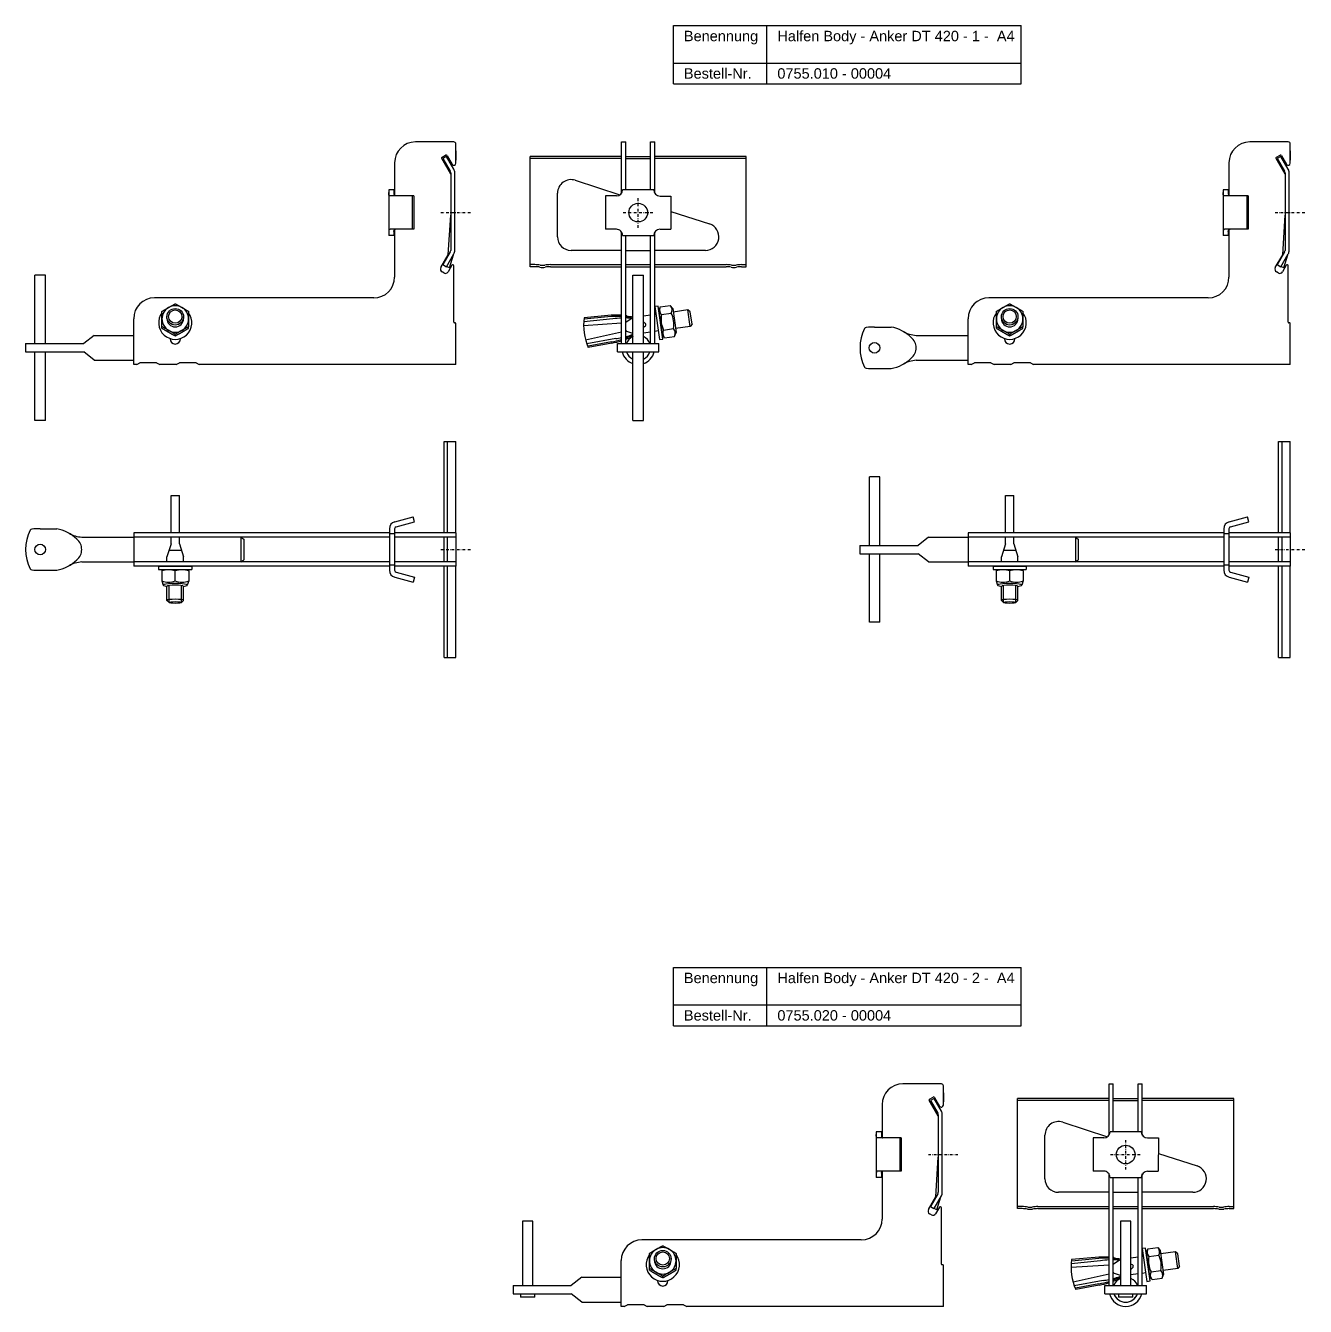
# Model space of a CAD drawing. Header units: millimetres. Extents: x 351 to 1620, y -1209 to 170.
# Drawn here: x 351 to 967, y -446 to 170 of the extents above; entities that cross this region are included whole.
import ezdxf

# ---------------------------------------------------------------- set-up
doc = ezdxf.new("R2010")
doc.units = ezdxf.units.MM
doc.header["$LTSCALE"] = 10
doc.linetypes.add('STRICHPUNKT2', pattern=[0.5, 0.25, -0.125, 0, -0.125])
doc.layers.add('HALFEN', color=2, linetype='Continuous')
doc.styles.add('ARIAL50', font='ARIAL.TTF', dxfattribs={"height": 5})

msp = doc.modelspace()

# ---------------------------------------------------------------- linework, layer by layer
at = {"layer": 'HALFEN'}
for p, q in [((662.83, 170.28), (830.03, 170.28)), ((662.83, 142.28), (662.83, 170.28)), ((707.79, 142.28), (707.79, 170.28)), ((830.03, 142.28), (830.03, 170.28)), ((662.83, 152.28), (830.03, 152.28)), ((662.83, 142.28), (830.03, 142.28)), ((557.16, 114.36), (538.66, 114.36)), ((557.16, 114.36), (538.66, 114.36)), ((558.16, 110.09), (558.16, 113.36)), ((558.16, 104.17), (558.16, 113.36)), ((637.84, 89.69), (637.84, 114.36)), ((637.84, 114.36), (639.84, 114.36)), ((639.84, 91.36), (639.84, 114.36)), ((651.84, 91.35), (651.84, 114.36)), ((651.84, 114.36), (653.84, 114.36)), ((653.84, 89.7), (653.84, 114.36)), ((958.54, 114.36), (940.04, 114.36)), ((958.54, 114.36), (940.04, 114.36)), ((959.54, 110.09), (959.54, 113.36)), ((959.54, 104.17), (959.54, 113.36)), ((558.16, 110.09), (558.16, 105.65)), ((593.84, 54.35), (593.84, 107.35)), ((637.84, 107.35), (593.84, 107.35)), ((637.84, 106.35), (593.84, 106.35)), ((639.84, 107.35), (651.84, 107.35)), ((639.84, 106.35), (651.84, 106.35)), ((697.84, 107.35), (653.84, 107.35)), ((697.84, 106.35), (653.84, 106.35)), ((697.84, 54.35), (697.84, 107.35)), ((959.54, 110.09), (959.54, 105.65)), ((528.66, 104.36), (528.66, 88.62)), ((930.04, 104.36), (930.04, 88.62)), ((615.54, 95.9), (637.07, 88.9)), ((525.84, 91.36), (525.84, 69.36)), ((528.34, 91.36), (525.84, 91.36)), ((537.84, 88.36), (526.62, 88.36)), ((528.34, 91.36), (528.34, 89.36)), ((537.19, 88.36), (537.19, 72.36)), ((537.84, 88.36), (537.84, 72.36)), ((607.03, 68.72), (607.03, 89.72)), ((630.14, 88.37), (630.13, 72.37)), ((635.35, 88.37), (630.14, 88.37)), ((653.35, 91.35), (638.35, 91.36)), ((656.35, 88.35), (661.56, 88.35)), ((661.56, 88.35), (661.55, 72.35)), ((927.22, 91.36), (927.22, 69.36)), ((929.72, 91.36), (927.22, 91.36)), ((939.22, 88.36), (928, 88.36)), ((929.72, 91.36), (929.72, 89.36)), ((938.57, 88.36), (938.57, 72.36)), ((939.22, 88.36), (939.22, 72.36)), ((661.55, 80.95), (680.17, 74.9)), ((528.34, 69.36), (525.84, 69.36)), ((537.84, 72.36), (526.62, 72.36)), ((528.34, 71.36), (528.34, 69.36)), ((528.66, 72.1), (528.66, 49.36)), ((635.34, 72.37), (630.13, 72.37)), ((637.84, 17.36), (637.84, 71.01)), ((638.33, 69.36), (653.33, 69.35)), ((639.84, 17.36), (639.84, 69.36)), ((651.84, 17.36), (651.84, 69.35)), ((653.84, 17.36), (653.84, 71.02)), ((656.34, 72.35), (661.55, 72.35)), ((929.72, 69.36), (927.22, 69.36)), ((939.22, 72.36), (928, 72.36)), ((929.72, 71.36), (929.72, 69.36)), ((930.04, 72.1), (930.04, 49.36)), ((637.84, 62.22), (613.53, 62.22)), ((639.84, 62.22), (651.84, 62.22)), ((678.16, 62.22), (653.84, 62.22)), ((355.66, 17.36), (355.66, 50.36)), ((360.66, 50.36), (355.66, 50.36)), ((360.66, 17.36), (360.66, 50.36)), ((557.16, 27.66), (557.16, 54.81)), ((596.09, 55.35), (593.84, 55.35)), ((596.09, 54.35), (593.84, 54.35)), ((603.59, 55.35), (637.84, 55.35)), ((603.59, 54.35), (637.84, 54.35)), ((639.84, 55.35), (651.84, 55.35)), ((639.84, 54.35), (651.84, 54.35)), ((643.34, 17.36), (643.34, 50.36)), ((643.34, 50.36), (648.34, 50.36)), ((648.34, 17.36), (648.34, 50.36)), ((653.84, 55.35), (688.09, 55.35)), ((653.84, 54.35), (688.09, 54.35)), ((695.59, 55.35), (697.84, 55.35)), ((695.59, 54.35), (697.84, 54.35)), ((958.54, 27.66), (958.54, 54.81)), ((518.66, 39.36), (413.16, 39.36)), ((920.04, 39.36), (814.54, 39.36)), ((631.24, 30.92), (619.81, 29.85)), ((651.84, 31.04), (648.34, 30.55)), ((655.43, 35.42), (653.84, 35.2)), ((653.84, 35.2), (656.07, 19.36)), ((654.38, 31.39), (653.84, 31.32)), ((657.65, 19.58), (655.43, 35.42)), ((655.71, 33.4), (657.33, 21.91)), ((656.47, 35.07), (655.73, 33.25)), ((656.47, 35.07), (661.25, 35.75)), ((656.99, 31.36), (661.78, 32.03)), ((661.25, 35.75), (662.47, 34.19)), ((662.47, 34.19), (664.08, 22.7)), ((669.78, 33.56), (662.7, 32.56)), ((670.89, 25.64), (669.78, 33.56)), ((670.91, 32.71), (669.78, 33.56)), ((671.74, 26.76), (670.91, 32.71)), ((403.16, 7.36), (403.16, 29.36)), ((419.16, 29.47), (419.16, 30.28)), ((427.17, 29.47), (427.17, 30.28)), ((557.86, 27.36), (557.46, 27.36)), ((558.16, 7.36), (558.16, 27.06)), ((637.84, 27.17), (619.57, 26)), ((633.68, 29.29), (619.65, 27.86)), ((631.3, 30.22), (619.87, 29.14)), ((642.89, 29.57), (639.84, 27.58)), ((641.88, 29.66), (642.89, 29.57)), ((670.89, 25.64), (663.81, 24.64)), ((671.74, 26.76), (670.89, 25.64)), ((759.54, 25.36), (767.54, 25.36)), ((804.54, 7.36), (804.54, 29.36)), ((820.54, 29.47), (820.54, 30.28)), ((828.55, 29.47), (828.55, 30.28)), ((959.24, 27.36), (958.84, 27.36)), ((959.54, 7.36), (959.54, 27.06)), ((384.16, 21.36), (379.16, 17.36)), ((384.16, 21.36), (403.16, 21.36)), ((420.66, 19.66), (420.66, 19.82)), ((425.66, 19.66), (425.66, 19.82)), ((637.84, 22.85), (620.54, 19.06)), ((635.02, 19.78), (621.14, 17.29)), ((639.84, 23.8), (639.91, 23.3)), ((639.91, 23.3), (639.84, 23.29)), ((643.34, 22.25), (639.91, 23.3)), ((642.99, 21.69), (643.34, 21.83)), ((651.84, 22.96), (648.34, 22.47)), ((655.49, 23.47), (653.84, 23.24)), ((656.07, 19.36), (657.65, 19.58)), ((658.56, 20.2), (657.35, 21.76)), ((658.04, 23.92), (662.82, 24.59)), ((658.56, 20.2), (663.34, 20.88)), ((663.34, 20.88), (664.08, 22.7)), ((779.55, 21.36), (804.54, 21.36)), ((822.04, 19.66), (822.04, 19.82)), ((827.04, 19.66), (827.04, 19.82)), ((351.16, 17.36), (379.16, 17.36)), ((351.16, 17.36), (351.16, 13.36)), ((351.16, 13.36), (379.16, 13.36)), ((355.66, -19.64), (355.66, 13.36)), ((360.66, -19.64), (360.66, 13.36)), ((384.16, 9.36), (379.16, 13.36)), ((632.98, 18.24), (621.7, 16.12)), ((633.1, 17.6), (621.82, 15.48)), ((635.84, 17.36), (655.84, 17.36)), ((635.84, 13.36), (635.84, 17.36)), ((635.84, 13.36), (655.84, 13.36)), ((643.34, -19.64), (643.34, 13.36)), ((648.34, -19.64), (648.34, 13.36)), ((655.84, 13.36), (655.84, 17.36)), ((384.16, 9.36), (403.16, 9.36)), ((404.66, 7.36), (403.16, 7.36)), ((404.66, 7.36), (406.16, 8.16)), ((414.16, 8.16), (406.16, 8.16)), ((414.16, 8.16), (415.66, 7.36)), ((423.66, 7.36), (415.66, 7.36)), ((423.66, 7.36), (425.16, 8.16)), ((433.16, 8.16), (425.16, 8.16)), ((433.16, 8.16), (434.66, 7.36)), ((558.16, 7.36), (434.66, 7.36)), ((779.55, 9.36), (804.54, 9.36)), ((806.04, 7.36), (804.54, 7.36)), ((806.04, 7.36), (807.54, 8.16)), ((815.54, 8.16), (807.54, 8.16)), ((815.54, 8.16), (817.04, 7.36)), ((825.04, 7.36), (817.04, 7.36)), ((825.04, 7.36), (826.54, 8.16)), ((834.54, 8.16), (826.54, 8.16)), ((834.54, 8.16), (836.04, 7.36)), ((959.54, 7.36), (836.04, 7.36)), ((759.54, 5.36), (767.54, 5.36)), ((360.66, -19.64), (355.66, -19.64)), ((643.34, -19.64), (648.34, -19.64)), ((552.43, -73.62), (552.43, -29.62)), ((552.43, -29.62), (558.16, -29.62)), ((554.16, -73.62), (554.16, -29.62)), ((558.16, -73.62), (558.16, -29.62)), ((953.81, -73.62), (953.81, -29.62)), ((953.81, -29.62), (959.54, -29.62)), ((955.54, -73.62), (955.54, -29.62)), ((959.54, -73.62), (959.54, -29.62)), ((757.04, -79.62), (757.04, -46.62)), ((762.04, -46.62), (757.04, -46.62)), ((762.04, -79.62), (762.04, -46.62)), ((421.16, -55.6), (425.16, -55.6)), ((421.16, -73.62), (421.16, -55.6)), ((425.16, -73.62), (425.16, -55.6)), ((822.54, -55.6), (826.54, -55.6)), ((822.54, -73.62), (822.54, -55.6)), ((826.54, -73.62), (826.54, -55.6)), ((528.76, -68.26), (537.52, -65.91)), ((538.16, -68.33), (537.52, -65.91)), ((930.14, -68.26), (938.9, -65.91)), ((939.54, -68.33), (938.9, -65.91)), ((358.16, -71.62), (366.16, -71.62)), ((526.16, -73.62), (403.16, -73.62)), ((403.16, -73.62), (403.16, -89.62)), ((526.16, -71.64), (526.16, -91.6)), ((528.66, -71.64), (528.66, -91.6)), ((558.16, -73.62), (528.66, -73.62)), ((528.66, -73.62), (528.66, -75.62)), ((529.41, -70.67), (538.16, -68.33)), ((558.16, -73.62), (558.16, -89.62)), ((927.54, -73.62), (804.54, -73.62)), ((804.54, -73.62), (804.54, -89.62)), ((927.54, -71.64), (927.54, -91.6)), ((930.04, -71.64), (930.04, -91.6)), ((959.54, -73.62), (930.04, -73.62)), ((930.04, -73.62), (930.04, -75.62)), ((930.78, -70.67), (939.54, -68.33)), ((959.54, -73.62), (959.54, -89.62)), ((378.17, -75.62), (403.16, -75.62)), ((526.16, -75.62), (403.16, -75.62)), ((421.16, -78.85), (419.16, -85.1)), ((421.16, -78.85), (421.16, -75.62)), ((425.16, -78.85), (425.16, -75.62)), ((425.16, -78.85), (427.16, -85.1)), ((454.76, -75.62), (454.76, -87.62)), ((454.76, -75.62), (456.16, -76.62)), ((456.16, -76.62), (456.16, -86.62)), ((528.66, -74.12), (526.16, -74.12)), ((558.16, -75.62), (528.66, -75.62)), ((528.66, -75.62), (528.66, -87.62)), ((552.43, -87.62), (552.43, -75.62)), ((554.16, -87.62), (554.16, -75.62)), ((752.54, -79.62), (780.54, -79.62)), ((752.54, -79.62), (752.54, -83.62)), ((785.54, -75.62), (780.54, -79.62)), ((785.54, -75.62), (804.54, -75.62)), ((927.54, -75.62), (804.54, -75.62)), ((822.54, -78.85), (820.54, -85.1)), ((822.54, -78.85), (822.54, -75.62)), ((826.54, -78.85), (826.54, -75.62)), ((826.54, -78.85), (828.54, -85.1)), ((856.14, -75.62), (856.14, -87.62)), ((856.14, -75.62), (857.54, -76.62)), ((857.54, -76.62), (857.54, -86.62)), ((930.04, -74.12), (927.54, -74.12)), ((959.54, -75.62), (930.04, -75.62)), ((930.04, -75.62), (930.04, -87.62)), ((953.81, -87.62), (953.81, -75.62)), ((955.54, -87.62), (955.54, -75.62)), ((419.16, -87.62), (419.16, -85.1)), ((426.2, -82.1), (420.16, -82.1)), ((427.16, -87.62), (427.16, -85.1)), ((752.54, -83.62), (780.54, -83.62)), ((757.04, -116.62), (757.04, -83.62)), ((762.04, -116.62), (762.04, -83.62)), ((785.54, -87.62), (780.54, -83.62)), ((820.54, -87.62), (820.54, -85.1)), ((827.58, -82.1), (821.54, -82.1)), ((828.54, -87.62), (828.54, -85.1)), ((358.16, -91.62), (366.16, -91.62)), ((378.17, -87.62), (403.16, -87.62)), ((526.16, -87.62), (403.16, -87.62)), ((526.16, -89.62), (403.16, -89.62)), ((415.16, -89.62), (431.16, -89.62)), ((415.16, -89.62), (415.16, -91.21)), ((415.16, -91.21), (431.16, -91.21)), ((417.36, -91.21), (416.66, -91.94)), ((416.66, -91.94), (416.66, -96.73)), ((417.36, -91.21), (428.96, -91.21)), ((423.16, -96.73), (423.16, -91.94)), ((428.96, -91.21), (429.66, -91.94)), ((429.66, -91.94), (429.66, -96.73)), ((431.16, -89.62), (431.16, -91.21)), ((454.76, -87.62), (456.16, -86.62)), ((528.66, -89.12), (526.16, -89.12)), ((558.16, -87.62), (528.66, -87.62)), ((528.66, -87.62), (528.66, -89.62)), ((558.16, -89.62), (528.66, -89.62)), ((552.43, -133.62), (552.43, -89.62)), ((554.16, -133.62), (554.16, -89.62)), ((558.16, -133.62), (558.16, -89.62)), ((785.54, -87.62), (804.54, -87.62)), ((927.54, -87.62), (804.54, -87.62)), ((927.54, -89.62), (804.54, -89.62)), ((816.54, -89.62), (832.54, -89.62)), ((816.54, -89.62), (816.54, -91.21)), ((816.54, -91.21), (832.54, -91.21)), ((818.74, -91.21), (818.04, -91.94)), ((818.04, -91.94), (818.04, -96.73)), ((818.74, -91.21), (830.34, -91.21)), ((824.54, -96.73), (824.54, -91.94)), ((830.34, -91.21), (831.04, -91.94)), ((831.04, -91.94), (831.04, -96.73)), ((832.54, -89.62), (832.54, -91.21)), ((856.14, -87.62), (857.54, -86.62)), ((930.04, -89.12), (927.54, -89.12)), ((959.54, -87.62), (930.04, -87.62)), ((930.04, -87.62), (930.04, -89.62)), ((959.54, -89.62), (930.04, -89.62)), ((953.81, -133.62), (953.81, -89.62)), ((955.54, -133.62), (955.54, -89.62)), ((959.54, -133.62), (959.54, -89.62)), ((416.66, -96.73), (417.36, -98.75)), ((429.66, -96.73), (428.96, -98.75)), ((528.76, -94.98), (537.52, -97.33)), ((529.41, -92.57), (538.16, -94.92)), ((538.16, -94.92), (537.52, -97.33)), ((818.04, -96.73), (818.74, -98.75)), ((831.04, -96.73), (830.34, -98.75)), ((930.14, -94.98), (938.9, -97.33)), ((930.78, -92.57), (939.54, -94.92)), ((939.54, -94.92), (938.9, -97.33)), ((419.16, -106.1), (419.16, -99.33)), ((419.16, -106.1), (419.16, -99.33)), ((420.16, -107.1), (420.16, -98.99)), ((420.16, -107.1), (420.16, -98.99)), ((426.16, -107.1), (426.16, -98.99)), ((426.16, -107.1), (426.16, -98.99)), ((427.16, -106.1), (427.16, -99.33)), ((427.16, -106.1), (427.16, -99.33)), ((820.54, -106.1), (820.54, -99.33)), ((820.54, -106.1), (820.54, -99.33)), ((821.54, -107.1), (821.54, -98.99)), ((821.54, -107.1), (821.54, -98.99)), ((827.54, -107.1), (827.54, -98.99)), ((827.54, -107.1), (827.54, -98.99)), ((828.54, -106.1), (828.54, -99.33)), ((828.54, -106.1), (828.54, -99.33)), ((420.16, -107.1), (419.16, -106.1)), ((420.16, -107.1), (419.16, -106.1)), ((426.16, -107.1), (427.16, -106.1)), ((426.16, -107.1), (427.16, -106.1)), ((821.54, -107.1), (820.54, -106.1)), ((821.54, -107.1), (820.54, -106.1)), ((827.54, -107.1), (828.54, -106.1)), ((827.54, -107.1), (828.54, -106.1)), ((762.04, -116.62), (757.04, -116.62)), ((552.43, -133.62), (558.16, -133.62)), ((953.81, -133.62), (959.54, -133.62)), ((662.83, -282.62), (830.03, -282.62)), ((662.83, -310.62), (662.83, -282.62)), ((707.79, -310.62), (707.79, -282.62)), ((830.03, -310.62), (830.03, -282.62)), ((662.83, -300.62), (830.03, -300.62)), ((662.83, -310.62), (830.03, -310.62)), ((791.67, -338.55), (773.17, -338.55)), ((791.67, -338.55), (773.17, -338.55)), ((872.34, -363.21), (872.34, -338.55)), ((872.34, -338.55), (874.34, -338.55)), ((874.34, -361.54), (874.34, -338.55)), ((886.34, -361.55), (886.34, -338.55)), ((886.34, -338.55), (888.34, -338.55)), ((888.34, -363.2), (888.34, -338.55)), ((792.67, -342.81), (792.67, -339.55)), ((792.67, -348.73), (792.67, -339.55)), ((792.67, -342.81), (792.67, -347.26)), ((763.17, -348.55), (763.17, -364.29)), ((828.34, -398.55), (828.34, -345.56)), ((872.34, -345.56), (828.34, -345.56)), ((872.34, -346.56), (828.34, -346.56)), ((874.34, -345.56), (886.34, -345.56)), ((874.34, -346.56), (886.34, -346.56)), ((932.34, -345.56), (888.34, -345.56)), ((932.34, -346.56), (888.34, -346.56)), ((932.34, -398.55), (932.34, -345.56)), ((850.04, -357), (871.57, -364)), ((760.34, -361.55), (760.34, -383.55)), ((762.84, -361.55), (760.34, -361.55)), ((762.84, -361.55), (762.84, -363.55)), ((841.53, -384.19), (841.53, -363.19)), ((887.85, -361.55), (872.85, -361.54)), ((772.34, -364.55), (761.12, -364.55)), ((771.69, -364.55), (771.69, -380.55)), ((772.34, -364.55), (772.34, -380.55)), ((864.64, -364.54), (864.63, -380.54)), ((869.85, -364.54), (864.64, -364.54)), ((890.85, -364.56), (896.06, -364.56)), ((896.06, -364.56), (896.05, -380.56)), ((896.06, -371.96), (914.67, -378)), ((772.34, -380.55), (761.12, -380.55)), ((762.84, -381.55), (762.84, -383.55)), ((763.17, -380.81), (763.17, -403.55)), ((869.84, -380.54), (864.63, -380.54)), ((890.84, -380.56), (896.05, -380.56)), ((762.84, -383.55), (760.34, -383.55)), ((872.34, -435.55), (872.34, -381.89)), ((872.84, -383.54), (887.84, -383.55)), ((874.34, -435.55), (874.34, -383.54)), ((886.34, -435.55), (886.34, -383.55)), ((888.34, -435.55), (888.34, -381.88)), ((872.34, -390.69), (848.03, -390.69)), ((874.34, -390.69), (886.34, -390.69)), ((912.66, -390.69), (888.34, -390.69)), ((791.67, -425.25), (791.67, -398.1)), ((830.59, -397.55), (828.34, -397.55)), ((830.59, -398.55), (828.34, -398.55)), ((838.09, -397.55), (872.34, -397.55)), ((838.09, -398.55), (872.34, -398.55)), ((874.34, -397.55), (886.34, -397.55)), ((874.34, -398.55), (886.34, -398.55)), ((888.34, -397.55), (922.59, -397.55)), ((888.34, -398.55), (922.59, -398.55)), ((930.09, -397.55), (932.34, -397.55)), ((930.09, -398.55), (932.34, -398.55)), ((590.17, -404.55), (590.17, -435.55)), ((595.17, -404.55), (590.17, -404.55)), ((595.17, -435.55), (595.17, -404.55)), ((877.84, -404.55), (877.84, -435.55)), ((882.84, -404.55), (877.84, -404.55)), ((882.84, -435.55), (882.84, -404.55)), ((753.17, -413.55), (647.67, -413.55)), ((889.93, -417.48), (888.34, -417.7)), ((888.34, -417.7), (890.57, -433.55)), ((892.16, -433.33), (889.93, -417.48)), ((890.97, -417.83), (890.24, -419.66)), ((890.97, -417.83), (895.76, -417.16)), ((895.76, -417.16), (896.97, -418.71)), ((896.97, -418.71), (898.58, -430.2)), ((637.67, -445.55), (637.67, -423.55)), ((653.66, -423.43), (653.66, -422.63)), ((661.67, -423.43), (661.67, -422.63)), ((868.18, -423.61), (854.15, -425.04)), ((865.74, -421.98), (854.32, -423.06)), ((865.8, -422.69), (854.37, -423.76)), ((877.4, -423.34), (874.34, -425.33)), ((876.38, -423.25), (877.4, -423.34)), ((886.34, -421.87), (882.84, -422.36)), ((888.88, -421.51), (888.34, -421.59)), ((890.21, -419.51), (891.83, -430.99)), ((891.5, -421.55), (896.28, -420.88)), ((904.28, -419.35), (897.2, -420.34)), ((905.39, -427.27), (904.28, -419.35)), ((905.41, -420.2), (904.28, -419.35)), ((906.24, -426.14), (905.41, -420.2)), ((792.37, -425.55), (791.97, -425.55)), ((792.67, -445.55), (792.67, -425.85)), ((872.34, -425.74), (854.07, -426.91)), ((872.34, -430.06), (855.05, -433.84)), ((874.34, -429.11), (874.41, -429.6)), ((874.41, -429.6), (874.34, -429.62)), ((877.84, -430.66), (874.41, -429.6)), ((877.5, -431.21), (877.84, -431.08)), ((886.34, -429.95), (882.84, -430.44)), ((889.99, -429.43), (888.34, -429.67)), ((892.54, -428.98), (897.32, -428.31)), ((897.84, -432.03), (898.58, -430.2)), ((905.39, -427.27), (898.31, -428.26)), ((906.24, -426.14), (905.39, -427.27)), ((585.67, -435.55), (613.67, -435.55)), ((585.67, -435.55), (585.67, -439.55)), ((618.67, -431.55), (613.67, -435.55)), ((618.67, -431.55), (637.67, -431.55)), ((655.17, -433.25), (655.17, -433.08)), ((660.17, -433.25), (660.17, -433.08)), ((869.52, -433.12), (855.64, -435.61)), ((867.48, -434.67), (856.2, -436.78)), ((867.6, -435.31), (856.32, -437.42)), ((870.34, -435.55), (890.34, -435.55)), ((870.34, -439.55), (870.34, -435.55)), ((890.34, -439.55), (890.34, -435.55)), ((890.57, -433.55), (892.16, -433.33)), ((893.06, -432.7), (891.85, -431.15)), ((893.06, -432.7), (897.84, -432.03)), ((585.67, -439.55), (613.67, -439.55)), ((589.17, -439.55), (589.17, -441.05)), ((596.17, -441.05), (589.17, -441.05)), ((596.17, -441.05), (596.17, -439.55)), ((618.67, -443.55), (613.67, -439.55)), ((870.34, -439.55), (890.34, -439.55)), ((876.84, -439.55), (876.84, -441.05)), ((883.84, -441.05), (876.84, -441.05)), ((883.84, -441.05), (883.84, -439.55)), ((618.67, -443.55), (637.67, -443.55)), ((639.17, -445.55), (637.67, -445.55)), ((639.17, -445.55), (640.67, -444.75)), ((648.67, -444.75), (640.67, -444.75)), ((648.67, -444.75), (650.17, -445.55)), ((658.17, -445.55), (650.17, -445.55)), ((658.17, -445.55), (659.67, -444.75)), ((667.67, -444.75), (659.67, -444.75)), ((667.67, -444.75), (669.17, -445.55)), ((792.67, -445.55), (669.17, -445.55))]:
    msp.add_line(p, q, dxfattribs=at)
at = {"layer": 'HALFEN', "extrusion": (0, 1, 0)}
for p, q in [((555.64, 98.82), (551.31, 106.31)), ((551.5, 106.99), (553.23, 107.99)), ((553.64, 107.35), (551.91, 106.35)), ((551.91, 106.35), (555.44, 100.23)), ((557.17, 101.23), (553.64, 107.35)), ((553.91, 107.81), (556.3, 103.67)), ((957.02, 98.82), (952.69, 106.31)), ((952.88, 106.99), (954.61, 107.99)), ((955.02, 107.35), (953.29, 106.35)), ((953.29, 106.35), (956.82, 100.23)), ((958.55, 101.23), (955.02, 107.35)), ((955.29, 107.81), (957.68, 103.67)), ((555.64, 99.48), (555.64, 62.22)), ((557.64, 62.22), (557.64, 99.48)), ((957.02, 99.48), (957.02, 62.22)), ((959.02, 62.22), (959.02, 99.48)), ((554.51, 60.08), (555.64, 79.19)), ((955.89, 60.08), (957.02, 79.19)), ((550.95, 53.91), (554.51, 60.08)), ((555.44, 61.47), (551.91, 55.35)), ((553.64, 54.36), (557.17, 60.47)), ((555.04, 53.85), (556.95, 60.09)), ((952.33, 53.91), (955.89, 60.08)), ((956.82, 61.47), (953.29, 55.35)), ((955.02, 54.36), (958.55, 60.47)), ((956.42, 53.85), (958.33, 60.09)), ((552.36, 51.36), (551.5, 51.86)), ((551.91, 55.35), (553.63, 54.36)), ((553.64, 54.36), (553.63, 54.36)), ((553.98, 54.23), (553.64, 54.36)), ((555.04, 53.85), (553.98, 54.23)), ((556.23, 55.06), (554.41, 51.91)), ((953.74, 51.36), (952.88, 51.86)), ((953.29, 55.35), (955.01, 54.36)), ((955.02, 54.36), (955.01, 54.36)), ((955.36, 54.23), (955.02, 54.36)), ((956.42, 53.85), (955.36, 54.23)), ((957.61, 55.06), (955.79, 51.91)), ((416.76, 24.79), (416.76, 25.53)), ((429.56, 24.79), (429.56, 25.53)), ((818.14, 24.79), (818.14, 25.53)), ((830.94, 24.79), (830.94, 25.53)), ((423.16, 21.12), (423.16, 21.86)), ((824.54, 21.12), (824.54, 21.86)), ((790.14, -354.09), (785.82, -346.6)), ((786, -345.91), (787.73, -344.91)), ((788.14, -345.56), (786.41, -346.56)), ((786.41, -346.56), (789.94, -352.68)), ((791.67, -351.68), (788.14, -345.56)), ((788.41, -345.1), (790.8, -349.23)), ((790.14, -353.43), (790.14, -390.69)), ((792.14, -390.69), (792.14, -353.43)), ((789.01, -392.83), (790.14, -373.72)), ((785.45, -399), (789.01, -392.83)), ((789.94, -391.44), (786.41, -397.55)), ((788.14, -398.55), (791.67, -392.44)), ((789.55, -399.05), (791.45, -392.82)), ((786.41, -397.55), (788.13, -398.55)), ((788.14, -398.55), (788.13, -398.55)), ((788.49, -398.67), (788.14, -398.55)), ((789.55, -399.05), (788.49, -398.67)), ((790.73, -397.85), (788.91, -401)), ((786.86, -401.55), (786, -401.05)), ((651.27, -428.12), (651.27, -427.38)), ((657.67, -431.79), (657.67, -431.05)), ((664.07, -428.12), (664.07, -427.38))]:
    msp.add_line(p, q, dxfattribs=at)
at = {"layer": 'HALFEN', "color": 1, "linetype": 'STRICHPUNKT2', "ltscale": 0.5}
for p, q in [((645.84, 73.11), (645.84, 87.61)), ((550.91, 80.36), (565.41, 80.36)), ((638.59, 80.36), (653.09, 80.36)), ((952.29, 80.36), (966.79, 80.36)), ((550.91, -81.62), (565.41, -81.62)), ((952.29, -81.62), (966.79, -81.62)), ((880.34, -379.8), (880.34, -365.3)), ((785.42, -372.55), (799.92, -372.55)), ((873.09, -372.55), (887.59, -372.55))]:
    msp.add_line(p, q, dxfattribs=at)
at = {"layer": 'HALFEN'}
for centre, radius in [((645.84, 80.36), 4.5), ((759.54, 15.36), 2.55), ((358.16, -81.62), 2.55), ((880.34, -372.55), 4.5)]:
    msp.add_circle(centre, radius, dxfattribs=at)
for centre, radius, start, end in [((538.66, 104.36), 10, 90, 180), ((557.16, 113.36), 1, 0, 90), ((940.04, 104.36), 10, 90, 180), ((958.54, 113.36), 1, 0, 90), ((551.75, 106.56), 0.5, 120, 210), ((553.48, 107.56), 0.5, 30, 120), ((953.13, 106.56), 0.5, 120, 210), ((954.86, 107.56), 0.5, 30, 120), ((554.14, 99.48), 1.5, 0, 30), ((557.16, 104.17), 1, 210, 0), ((554.14, 99.48), 3.5, 360, 30), ((955.52, 99.48), 1.5, 0, 30), ((958.54, 104.17), 1, 210, 0), ((955.52, 99.48), 3.5, 360, 30), ((613.53, 89.72), 6.5, 72, 180), ((635.35, 91.37), 3, 269.95559, 359.95559), ((656.35, 91.35), 3, 179.95559, 269.95559), ((678.16, 68.72), 6.5, 270, 72), ((613.53, 68.72), 6.5, 180, 270), ((635.33, 69.37), 3, 359.95559, 89.95559), ((656.33, 69.35), 3, 89.95559, 179.95559), ((554.14, 62.22), 1.5, 330, 360), ((554.14, 62.22), 3.5, 330, 0), ((955.52, 62.22), 1.5, 330, 360), ((955.52, 62.22), 3.5, 330, 0), ((518.66, 49.36), 10, 270, 0), ((552.25, 53.16), 1.5, 150, 240), ((553.11, 52.66), 1.5, 240, 330), ((556.66, 54.81), 0.5, 0, 150), ((596.09, 39.35), 16, 80.36636, 90), ((596.09, 39.35), 15, 80.36636, 90), ((599.84, 61.44), 7.41, 260.36636, 279.63364), ((599.84, 61.44), 6.41, 260.36636, 279.63364), ((603.59, 39.35), 16, 90, 99.63364), ((603.59, 39.35), 15, 90, 99.63364), ((688.09, 39.35), 16, 80.36636, 90), ((688.09, 39.35), 15, 80.36636, 90), ((691.84, 61.44), 7.41, 260.36636, 279.63364), ((691.84, 61.44), 6.41, 260.36636, 279.63364), ((695.59, 39.35), 16, 90, 99.63364), ((695.59, 39.35), 15, 90, 99.63364), ((920.04, 49.36), 10, 270, 0), ((953.63, 53.16), 1.5, 150, 240), ((954.49, 52.66), 1.5, 240, 330), ((958.04, 54.81), 0.5, 0, 150), ((413.16, 29.36), 10, 90, 180), ((814.54, 29.36), 10, 90, 180), ((423.16, 27.42), 8, 143.1301, 36.8699), ((635.24, -11.23), 42.29, 86.47165, 95.44157), ((635.24, -11.23), 42.29, 83.07738, 83.75165), ((659.44, 33.6), 3.32, 162.43847, 222.43847), ((669.22, 29.28), 12.4, 170.38303, 205.61697), ((658.8, 33.51), 3.32, 333.56153, 33.56153), ((650.59, 26.67), 12.4, 350.38303, 25.61697), ((824.54, 27.42), 8, 143.1301, 36.8699), ((557.46, 27.66), 0.3, 180, 270), ((557.86, 27.06), 0.3, 0, 90), ((646.37, 26.23), 26.8, 172.24397, 203.64347), ((635.4, -0.15), 30.65, 85.43459, 97.65576), ((639.7, -13.98), 43.69, 92.44132, 97.9226), ((635.4, -0.15), 30.65, 74.98685, 81.67144), ((639.7, -13.98), 43.69, 87.15167, 89.81779), ((645.07, 50.74), 20.54, 256.67305, 265.17141), ((635.4, -0.15), 30.65, 63.44584, 65.02826), ((628.56, 48.57), 30.65, 310.20847, 312.55416), ((648.93, 26.69), 0.594, 357.93529, 73.26541), ((648.96, 26.49), 0.594, 302.73459, 18.06471), ((773.1, 15.36), 20.55, 153.10667, 206.89333), ((755.66, 24.2), 1, 95.71948, 153.10667), ((758.89, -8.02), 33.38, 88.87071, 95.71948), ((764.08, 6.97), 18.71, 45.68888, 79.34138), ((958.84, 27.66), 0.3, 180, 270), ((959.24, 27.06), 0.3, 0, 90), ((423.16, 19.66), 2.5, 180, 0), ((628.56, 48.57), 30.65, 278.34424, 287.63767), ((625.35, 59.17), 42.29, 280.55843, 287.18811), ((628.88, 63.04), 43.69, 278.0774, 281.83857), ((628.56, 48.57), 30.65, 291.60765, 298.84489), ((628.88, 63.04), 43.69, 284.53264, 288.84833), ((625.35, 59.17), 42.29, 290.04791, 292.92262), ((645.84, 15.36), 6, 114.62432, 160.52878), ((651.88, 2.31), 20.54, 114.55078, 119.32695), ((645.84, 15.36), 6, 19.47122, 65.37568), ((661.01, 22.44), 3.32, 153.56153, 213.56153), ((660.37, 22.35), 3.32, 342.43847, 42.43847), ((780.25, 34.91), 13.57, 240.09537, 267.05052), ((773.12, 15.36), 6.43, 308.92503, 51.07497), ((824.54, 19.66), 2.5, 180, 0), ((645.84, 15.36), 8, 194.47751, 251.79004), ((645.84, 15.36), 6, 199.47122, 245.37568), ((645.84, 15.36), 6, 199.47122, 245.37568), ((645.84, 15.36), 8, 288.20996, 345.52249), ((645.84, 15.36), 6, 294.62432, 340.52878), ((645.84, 15.36), 6, 294.62432, 340.52878), ((764.08, 23.75), 18.71, 280.65862, 314.31112), ((780.25, -4.2), 13.57, 92.94948, 119.90463), ((755.66, 6.51), 1, 206.89333, 264.28052), ((758.89, 38.73), 33.38, 264.28052, 271.12929), ((371.72, -81.62), 20.55, 153.10667, 206.89333), ((354.28, -72.78), 1, 95.71948, 153.10667), ((357.51, -105), 33.38, 88.87071, 95.71948), ((362.7, -90.01), 18.71, 45.68888, 79.34138), ((378.87, -62.07), 13.57, 240.09537, 267.05052), ((529.66, -71.64), 3.5, 105, 180), ((529.66, -71.64), 1, 105, 180), ((931.04, -71.64), 3.5, 105, 180), ((931.04, -71.64), 1, 105, 180), ((371.74, -81.62), 6.43, 308.92503, 51.07497), ((354.28, -90.47), 1, 206.89333, 264.28052), ((357.51, -58.24), 33.38, 264.28052, 271.12929), ((362.7, -73.23), 18.71, 280.65862, 314.31112), ((378.87, -101.17), 13.57, 92.94948, 119.90463), ((419.91, -100.73), 9.37, 69.70545, 110.29455), ((426.41, -100.73), 9.37, 69.70545, 110.29455), ((529.66, -91.6), 3.5, 180, 255), ((529.66, -91.6), 1, 180, 255), ((821.29, -100.73), 9.37, 69.70545, 110.29455), ((827.79, -100.73), 9.37, 69.70545, 110.29455), ((931.04, -91.6), 3.5, 180, 255), ((931.04, -91.6), 1, 180, 255), ((419.91, -87.94), 9.37, 249.70545, 290.29455), ((426.41, -87.94), 9.37, 249.70545, 290.29455), ((821.29, -87.94), 9.37, 249.70545, 290.29455), ((827.79, -87.94), 9.37, 249.70545, 290.29455), ((773.17, -348.55), 10, 90, 180), ((791.67, -339.55), 1, 0, 90), ((787.98, -345.35), 0.5, 30, 120), ((786.25, -346.35), 0.5, 120, 210), ((791.67, -348.73), 1, 210, 0), ((788.64, -353.43), 1.5, 0, 30), ((788.64, -353.43), 3.5, 360, 30), ((848.03, -363.19), 6.5, 72, 180), ((869.85, -361.54), 3, 269.95559, 359.95559), ((890.85, -361.56), 3, 179.95559, 269.95559), ((869.84, -383.54), 3, 359.95559, 89.95559), ((890.84, -383.56), 3, 89.95559, 179.95559), ((912.66, -384.19), 6.5, 270, 72), ((848.03, -384.19), 6.5, 180, 270), ((788.64, -390.69), 1.5, 330, 360), ((788.64, -390.69), 3.5, 330, 0), ((786.75, -399.75), 1.5, 150, 240), ((791.17, -398.1), 0.5, 0, 150), ((830.59, -413.55), 16, 80.36636, 90), ((830.59, -413.55), 15, 80.36636, 90), ((834.34, -391.46), 7.41, 260.36636, 279.63364), ((834.34, -391.46), 6.41, 260.36636, 279.63364), ((838.09, -413.55), 16, 90, 99.63364), ((838.09, -413.55), 15, 90, 99.63364), ((922.59, -413.55), 16, 80.36636, 90), ((922.59, -413.55), 15, 80.36636, 90), ((926.34, -391.46), 7.41, 260.36636, 279.63364), ((926.34, -391.46), 6.41, 260.36636, 279.63364), ((930.09, -413.55), 16, 90, 99.63364), ((930.09, -413.55), 15, 90, 99.63364), ((753.17, -403.55), 10, 270, 0), ((787.61, -400.25), 1.5, 240, 330), ((647.67, -423.55), 10, 90, 180), ((893.95, -419.31), 3.32, 162.43847, 222.43847), ((893.31, -419.4), 3.32, 333.56153, 33.56153), ((657.67, -425.48), 8, 143.1301, 36.8699), ((880.87, -426.67), 26.8, 172.24397, 203.64347), ((869.74, -464.13), 42.29, 86.47165, 95.44157), ((869.9, -453.06), 30.65, 85.43459, 97.65576), ((874.21, -466.88), 43.69, 92.44132, 97.9226), ((869.74, -464.13), 42.29, 83.07738, 83.75165), ((869.9, -453.06), 30.65, 74.98685, 81.67144), ((874.21, -466.88), 43.69, 87.15167, 89.81779), ((879.57, -402.17), 20.54, 256.67305, 265.17141), ((903.72, -423.62), 12.4, 170.38303, 205.61697), ((885.09, -426.24), 12.4, 350.38303, 25.61697), ((791.97, -425.25), 0.3, 180, 270), ((792.37, -425.85), 0.3, 0, 90), ((869.9, -453.06), 30.65, 63.44584, 65.02826), ((863.06, -404.34), 30.65, 310.20847, 312.55416), ((883.44, -426.21), 0.594, 357.93529, 73.26541), ((883.46, -426.42), 0.594, 302.73459, 18.06471), ((895.51, -430.46), 3.32, 153.56153, 213.56153), ((894.87, -430.55), 3.32, 342.43847, 42.43847), ((657.67, -433.25), 2.5, 180, 0), ((863.06, -404.34), 30.65, 278.34424, 287.63767), ((859.85, -393.74), 42.29, 280.55843, 287.18811), ((863.38, -389.86), 43.69, 278.0774, 281.83857), ((863.06, -404.34), 30.65, 291.60765, 298.84489), ((863.38, -389.86), 43.69, 284.53264, 288.84833), ((859.85, -393.74), 42.29, 290.04791, 292.92262), ((880.34, -437.55), 6, 114.62432, 160.52878), ((886.38, -450.59), 20.54, 114.55078, 119.32695), ((880.34, -437.55), 6, 19.47122, 65.37568), ((880.34, -437.55), 8, 194.47751, 345.52249), ((880.34, -437.55), 6, 199.47122, 245.37568), ((880.34, -437.55), 6, 199.47122, 340.52878), ((880.34, -437.55), 6, 294.62432, 340.52878)]:
    msp.add_arc(centre, radius, start, end, dxfattribs=at)
for centre, major_axis, ratio, start_param, end_param in [((423.16, 29.26), (-6.4, 0), 0.992546, -1.047198, 0), ((423.16, 29.26), (6.4, 0), 0.992546, 1.047198, 2.094395), ((423.16, 29.26), (6.4, 0), 0.992546, 0, 1.047198), ((824.54, 29.26), (-6.4, 0), 0.992546, -1.047198, 0), ((824.54, 29.26), (6.4, 0), 0.992546, 1.047198, 2.094395), ((824.54, 29.26), (6.4, 0), 0.992546, 0, 1.047198), ((423.16, 29.26), (6.4, 0), 0.992546, 3.141593, 4.18879), ((423.16, 29.4), (4, 0), 0.992546, 3.123186, 4.712389), ((423.16, 29.4), (-4, 0), 0.992546, 1.570796, 3.16), ((423.16, 29.26), (-6.4, 0), 0.992546, 2.094395, 3.141593), ((824.54, 29.26), (6.4, 0), 0.992546, 3.141593, 4.18879), ((824.54, 29.4), (4, 0), 0.992546, 3.123186, 4.712389), ((824.54, 29.4), (-4, 0), 0.992546, 1.570796, 3.16), ((824.54, 29.26), (-6.4, 0), 0.992546, 2.094395, 3.141593), ((423.16, 29.26), (-6.4, 0), 0.992546, 1.047198, 2.094395), ((824.54, 29.26), (-6.4, 0), 0.992546, 1.047198, 2.094395), ((423.16, -98.75), (-5.8, 0), 0.139173, 2.331809, 7.092969), ((824.54, -98.75), (-5.8, 0), 0.139173, 2.331809, 7.092969), ((423.16, -99.36), (4, 0), 0.139033, 0.050629, 3.096659), ((824.54, -99.36), (4, 0), 0.139033, 0.050629, 3.096659), ((423.16, -106.11), (-4, 0), 0.139173, 3.158116, 6.266662), ((423.16, -106.11), (-4, 0), 0.139173, 3.158116, 6.266662), ((824.54, -106.11), (-4, 0), 0.139173, 3.158116, 6.266662), ((824.54, -106.11), (-4, 0), 0.139173, 3.158116, 6.266662), ((657.67, -423.64), (-6.4, 0), 0.992546, -1.047198, 0), ((657.67, -423.64), (6.4, 0), 0.992546, 1.047198, 2.094395), ((657.67, -423.64), (6.4, 0), 0.992546, 0, 1.047198), ((657.67, -423.64), (6.4, 0), 0.992546, 3.141593, 4.18879), ((657.67, -423.51), (4, 0), 0.992546, 3.123186, 4.712389), ((657.67, -423.51), (-4, 0), 0.992546, 1.570796, 3.16), ((657.67, -423.64), (-6.4, 0), 0.992546, 2.094395, 3.141593), ((657.67, -423.64), (-6.4, 0), 0.992546, 1.047198, 2.094395)]:
    msp.add_ellipse(centre, major_axis=major_axis, ratio=ratio, start_param=start_param, end_param=end_param, dxfattribs=at)
for centre, major_axis, ratio in [((423.16, 30.28), (4, 0), 0.992546), ((423.16, 30.37), (3.2, 0), 0.992546), ((824.54, 30.28), (4, 0), 0.992546), ((824.54, 30.37), (3.2, 0), 0.992546), ((423.16, -107.1), (-3, 0), 0.139173), ((423.16, -107.1), (-3, 0), 0.139173), ((824.54, -107.1), (-3, 0), 0.139173), ((824.54, -107.1), (-3, 0), 0.139173), ((657.67, -422.63), (4, 0), 0.992546), ((657.67, -422.53), (3.2, 0), 0.992546)]:
    msp.add_ellipse(centre, major_axis=major_axis, ratio=ratio, dxfattribs=at)
for points, knots in [([(526.62, 88.36), (526.52, 88.36), (526.42, 88.37), (526.25, 88.44), (526.17, 88.49), (526.05, 88.63), (526, 88.72), (525.92, 88.93), (525.9, 89.05), (525.86, 89.3), (525.85, 89.44), (525.84, 89.74), (525.84, 89.89), (525.84, 90.05)], [12.939429, 12.939429, 12.939429, 12.939429, 13.450896, 13.450896, 13.981749, 13.981749, 14.512603, 14.512603, 15.043457, 15.043457, 15.58114, 15.58114, 16.065881, 16.065881, 16.065881, 16.065881]), ([(528.35, 89.2), (528.35, 89.14), (528.37, 89.08), (528.4, 88.95), (528.43, 88.88), (528.5, 88.75), (528.55, 88.7), (528.63, 88.64), (528.65, 88.63), (528.67, 88.61)], [4.1764157, 4.1764157, 4.1764157, 4.1764157, 4.4061223, 4.4061223, 4.6848401, 4.6848401, 4.9635579, 4.9635579, 5.0545355, 5.0545355, 5.0545355, 5.0545355]), ([(528.67, 88.61), (528.71, 88.58), (528.75, 88.55), (528.85, 88.48), (528.91, 88.45), (528.98, 88.42)], [2.958333, 2.958333, 2.958333, 2.958333, 3.2000176, 3.2000176, 3.5438255, 3.5438255, 3.5438255, 3.5438255]), ([(529.34, 88.36), (529.22, 88.36), (529.11, 88.38), (528.99, 88.42), (528.98, 88.42), (528.98, 88.42)], [0, 0, 0, 0, 0.6724021, 0.6724021, 0.712352, 0.712352, 0.712352, 0.712352]), ([(928, 88.36), (927.9, 88.36), (927.8, 88.37), (927.63, 88.44), (927.55, 88.49), (927.43, 88.63), (927.38, 88.72), (927.3, 88.93), (927.28, 89.05), (927.24, 89.3), (927.23, 89.44), (927.22, 89.74), (927.22, 89.89), (927.22, 90.05)], [12.939429, 12.939429, 12.939429, 12.939429, 13.450896, 13.450896, 13.981749, 13.981749, 14.512603, 14.512603, 15.043457, 15.043457, 15.58114, 15.58114, 16.065881, 16.065881, 16.065881, 16.065881]), ([(929.73, 89.2), (929.73, 89.14), (929.74, 89.08), (929.78, 88.95), (929.8, 88.88), (929.88, 88.75), (929.93, 88.7), (930.01, 88.64), (930.03, 88.63), (930.05, 88.61)], [4.1764157, 4.1764157, 4.1764157, 4.1764157, 4.4061223, 4.4061223, 4.6848401, 4.6848401, 4.9635579, 4.9635579, 5.0545355, 5.0545355, 5.0545355, 5.0545355]), ([(930.05, 88.61), (930.09, 88.58), (930.13, 88.55), (930.23, 88.48), (930.29, 88.45), (930.35, 88.42)], [2.958333, 2.958333, 2.958333, 2.958333, 3.2000176, 3.2000176, 3.5438255, 3.5438255, 3.5438255, 3.5438255]), ([(930.72, 88.36), (930.6, 88.36), (930.49, 88.38), (930.37, 88.42), (930.36, 88.42), (930.35, 88.42)], [0, 0, 0, 0, 0.6724021, 0.6724021, 0.712352, 0.712352, 0.712352, 0.712352]), ([(526.62, 72.36), (526.52, 72.36), (526.42, 72.34), (526.25, 72.27), (526.17, 72.22), (526.05, 72.08), (526, 71.99), (525.92, 71.79), (525.9, 71.67), (525.86, 71.41), (525.85, 71.27), (525.84, 70.97), (525.84, 70.82), (525.84, 70.66)], [12.939429, 12.939429, 12.939429, 12.939429, 13.450896, 13.450896, 13.981749, 13.981749, 14.512603, 14.512603, 15.043457, 15.043457, 15.58114, 15.58114, 16.065881, 16.065881, 16.065881, 16.065881]), ([(528.35, 71.51), (528.35, 71.58), (528.37, 71.64), (528.4, 71.76), (528.43, 71.84), (528.5, 71.96), (528.55, 72.02), (528.63, 72.07), (528.65, 72.09), (528.67, 72.1)], [4.1764157, 4.1764157, 4.1764157, 4.1764157, 4.4061223, 4.4061223, 4.6848401, 4.6848401, 4.9635579, 4.9635579, 5.0545355, 5.0545355, 5.0545355, 5.0545355]), ([(528.67, 72.1), (528.71, 72.14), (528.75, 72.17), (528.85, 72.23), (528.91, 72.27), (528.98, 72.29)], [2.958333, 2.958333, 2.958333, 2.958333, 3.2000176, 3.2000176, 3.5438255, 3.5438255, 3.5438255, 3.5438255]), ([(529.34, 72.36), (529.22, 72.36), (529.11, 72.34), (528.99, 72.3), (528.98, 72.29), (528.98, 72.29)], [0, 0, 0, 0, 0.6724021, 0.6724021, 0.712352, 0.712352, 0.712352, 0.712352]), ([(928, 72.36), (927.9, 72.36), (927.8, 72.34), (927.63, 72.27), (927.55, 72.22), (927.43, 72.08), (927.38, 71.99), (927.3, 71.79), (927.28, 71.67), (927.24, 71.41), (927.23, 71.27), (927.22, 70.97), (927.22, 70.82), (927.22, 70.66)], [12.939429, 12.939429, 12.939429, 12.939429, 13.450896, 13.450896, 13.981749, 13.981749, 14.512603, 14.512603, 15.043457, 15.043457, 15.58114, 15.58114, 16.065881, 16.065881, 16.065881, 16.065881]), ([(929.73, 71.51), (929.73, 71.58), (929.74, 71.64), (929.78, 71.76), (929.8, 71.84), (929.88, 71.96), (929.93, 72.02), (930.01, 72.07), (930.03, 72.09), (930.05, 72.1)], [4.1764157, 4.1764157, 4.1764157, 4.1764157, 4.4061223, 4.4061223, 4.6848401, 4.6848401, 4.9635579, 4.9635579, 5.0545355, 5.0545355, 5.0545355, 5.0545355]), ([(930.05, 72.1), (930.09, 72.14), (930.13, 72.17), (930.23, 72.23), (930.29, 72.27), (930.35, 72.29)], [2.958333, 2.958333, 2.958333, 2.958333, 3.2000176, 3.2000176, 3.5438255, 3.5438255, 3.5438255, 3.5438255]), ([(930.72, 72.36), (930.6, 72.36), (930.49, 72.34), (930.37, 72.3), (930.36, 72.29), (930.35, 72.29)], [0, 0, 0, 0, 0.6724021, 0.6724021, 0.712352, 0.712352, 0.712352, 0.712352]), ([(761.12, -364.55), (761.02, -364.55), (760.92, -364.53), (760.75, -364.46), (760.68, -364.41), (760.55, -364.27), (760.5, -364.18), (760.43, -363.98), (760.4, -363.86), (760.36, -363.6), (760.35, -363.46), (760.34, -363.16), (760.34, -363.01), (760.34, -362.85)], [12.939429, 12.939429, 12.939429, 12.939429, 13.450896, 13.450896, 13.981749, 13.981749, 14.512603, 14.512603, 15.043457, 15.043457, 15.58114, 15.58114, 16.065881, 16.065881, 16.065881, 16.065881]), ([(762.85, -363.7), (762.86, -363.77), (762.87, -363.83), (762.9, -363.95), (762.93, -364.03), (763, -364.15), (763.05, -364.21), (763.13, -364.27), (763.15, -364.28), (763.17, -364.29)], [4.1764157, 4.1764157, 4.1764157, 4.1764157, 4.4061223, 4.4061223, 4.6848401, 4.6848401, 4.9635579, 4.9635579, 5.0545355, 5.0545355, 5.0545355, 5.0545355]), ([(763.17, -364.29), (763.21, -364.33), (763.25, -364.36), (763.35, -364.43), (763.42, -364.46), (763.48, -364.48)], [2.958333, 2.958333, 2.958333, 2.958333, 3.2000176, 3.2000176, 3.5438255, 3.5438255, 3.5438255, 3.5438255]), ([(763.84, -364.55), (763.73, -364.55), (763.61, -364.53), (763.49, -364.49), (763.48, -364.48), (763.48, -364.48)], [0, 0, 0, 0, 0.6724021, 0.6724021, 0.712352, 0.712352, 0.712352, 0.712352]), ([(761.12, -380.55), (761.02, -380.55), (760.92, -380.56), (760.75, -380.63), (760.68, -380.68), (760.55, -380.83), (760.5, -380.91), (760.43, -381.12), (760.4, -381.24), (760.36, -381.49), (760.35, -381.64), (760.34, -381.93), (760.34, -382.08), (760.34, -382.24)], [12.939429, 12.939429, 12.939429, 12.939429, 13.450896, 13.450896, 13.981749, 13.981749, 14.512603, 14.512603, 15.043457, 15.043457, 15.58114, 15.58114, 16.065881, 16.065881, 16.065881, 16.065881]), ([(762.85, -381.39), (762.86, -381.33), (762.87, -381.27), (762.9, -381.14), (762.93, -381.07), (763, -380.94), (763.05, -380.89), (763.13, -380.83), (763.15, -380.82), (763.17, -380.8)], [4.1764157, 4.1764157, 4.1764157, 4.1764157, 4.4061223, 4.4061223, 4.6848401, 4.6848401, 4.9635579, 4.9635579, 5.0545355, 5.0545355, 5.0545355, 5.0545355]), ([(763.17, -380.8), (763.21, -380.77), (763.25, -380.74), (763.35, -380.67), (763.42, -380.64), (763.48, -380.62)], [2.958333, 2.958333, 2.958333, 2.958333, 3.2000176, 3.2000176, 3.5438255, 3.5438255, 3.5438255, 3.5438255]), ([(763.84, -380.55), (763.73, -380.55), (763.61, -380.57), (763.49, -380.61), (763.48, -380.61), (763.48, -380.62)], [0, 0, 0, 0, 0.6724021, 0.6724021, 0.712352, 0.712352, 0.712352, 0.712352])]:
    msp.add_open_spline(points, degree=3, knots=knots, dxfattribs=at)
for points in [[(528.34, 89.36), (528.34, 89.3), (528.34, 89.25), (528.35, 89.2)], [(929.72, 89.36), (929.72, 89.3), (929.72, 89.25), (929.73, 89.2)], [(528.34, 71.36), (528.34, 71.41), (528.34, 71.46), (528.35, 71.51)], [(929.72, 71.36), (929.72, 71.41), (929.72, 71.46), (929.73, 71.51)], [(762.84, -363.55), (762.84, -363.6), (762.84, -363.65), (762.85, -363.7)], [(762.84, -381.55), (762.84, -381.49), (762.84, -381.44), (762.85, -381.39)]]:
    msp.add_open_spline(points, degree=3, dxfattribs=at)
for points, weights in [([(416.76, 32.86), (418.48, 33.91), (419.96, 34.76)], [1.10687800441, 1.09201433874, 1]), ([(416.76, 29.26), (416.76, 30.96), (416.76, 32.86)], [1, 1.09201433874, 1.10687800441]), ([(419.96, 34.76), (421.45, 35.61), (423.16, 36.53)], [1, 1.09201433874, 1.10687800441]), ([(423.16, 36.53), (424.88, 35.61), (426.36, 34.76)], [1.10687800441, 1.09201433874, 1]), ([(426.36, 34.76), (427.85, 33.91), (429.56, 32.86)], [1, 1.09201433874, 1.10687800441]), ([(429.56, 32.86), (429.56, 30.96), (429.56, 29.26)], [1.10687800441, 1.09201433874, 1]), ([(818.14, 32.86), (819.86, 33.91), (821.34, 34.76)], [1.10687800441, 1.09201433874, 1]), ([(818.14, 29.26), (818.14, 30.96), (818.14, 32.86)], [1, 1.09201433874, 1.10687800441]), ([(821.34, 34.76), (822.83, 35.61), (824.54, 36.53)], [1, 1.09201433874, 1.10687800441]), ([(824.54, 36.53), (826.26, 35.61), (827.74, 34.76)], [1.10687800441, 1.09201433874, 1]), ([(827.74, 34.76), (829.23, 33.91), (830.94, 32.86)], [1, 1.09201433874, 1.10687800441]), ([(830.94, 32.86), (830.94, 30.96), (830.94, 29.26)], [1.10687800441, 1.09201433874, 1]), ([(416.76, 25.53), (416.76, 27.56), (416.76, 29.26)], [1.10687800441, 1.09201433874, 1]), ([(419.96, 23.76), (418.48, 24.61), (416.76, 25.53)], [1, 1.09201433874, 1.10687800441]), ([(416.76, 24.79), (418.48, 23.74), (419.96, 22.88)], [1.10687800441, 1.09201433874, 1]), ([(429.56, 25.53), (427.85, 24.61), (426.36, 23.76)], [1.10687800441, 1.09201433874, 1]), ([(426.36, 22.88), (427.85, 23.74), (429.56, 24.79)], [1, 1.09201433874, 1.10687800441]), ([(429.56, 29.26), (429.56, 27.56), (429.56, 25.53)], [1, 1.09201433874, 1.10687800441]), ([(818.14, 25.53), (818.14, 27.56), (818.14, 29.26)], [1.10687800441, 1.09201433874, 1]), ([(821.34, 23.76), (819.86, 24.61), (818.14, 25.53)], [1, 1.09201433874, 1.10687800441]), ([(818.14, 24.79), (819.86, 23.74), (821.34, 22.88)], [1.10687800441, 1.09201433874, 1]), ([(830.94, 25.53), (829.23, 24.61), (827.74, 23.76)], [1.10687800441, 1.09201433874, 1]), ([(827.74, 22.88), (829.23, 23.74), (830.94, 24.79)], [1, 1.09201433874, 1.10687800441]), ([(830.94, 29.26), (830.94, 27.56), (830.94, 25.53)], [1, 1.09201433874, 1.10687800441]), ([(423.16, 21.86), (421.45, 22.91), (419.96, 23.76)], [1.10687800441, 1.09201433874, 1]), ([(419.96, 22.88), (421.45, 22.03), (423.16, 21.12)], [1, 1.09201433874, 1.10687800441]), ([(426.36, 23.76), (424.88, 22.91), (423.16, 21.86)], [1, 1.09201433874, 1.10687800441]), ([(423.16, 21.12), (424.88, 22.03), (426.36, 22.88)], [1.10687800441, 1.09201433874, 1]), ([(824.54, 21.86), (822.83, 22.91), (821.34, 23.76)], [1.10687800441, 1.09201433874, 1]), ([(821.34, 22.88), (822.83, 22.03), (824.54, 21.12)], [1, 1.09201433874, 1.10687800441]), ([(827.74, 23.76), (826.26, 22.91), (824.54, 21.86)], [1, 1.09201433874, 1.10687800441]), ([(824.54, 21.12), (826.26, 22.03), (827.74, 22.88)], [1.10687800441, 1.09201433874, 1]), ([(651.27, -420.04), (652.98, -418.99), (654.47, -418.14)], [1.10687800441, 1.09201433874, 1]), ([(654.47, -418.14), (655.95, -417.29), (657.67, -416.38)], [1, 1.09201433874, 1.10687800441]), ([(657.67, -416.38), (659.38, -417.29), (660.87, -418.14)], [1.10687800441, 1.09201433874, 1]), ([(660.87, -418.14), (662.35, -418.99), (664.07, -420.04)], [1, 1.09201433874, 1.10687800441]), ([(651.27, -423.64), (651.27, -421.94), (651.27, -420.04)], [1, 1.09201433874, 1.10687800441]), ([(651.27, -427.38), (651.27, -425.34), (651.27, -423.64)], [1.10687800441, 1.09201433874, 1]), ([(664.07, -420.04), (664.07, -421.94), (664.07, -423.64)], [1.10687800441, 1.09201433874, 1]), ([(664.07, -423.64), (664.07, -425.34), (664.07, -427.38)], [1, 1.09201433874, 1.10687800441]), ([(654.47, -429.14), (652.98, -428.29), (651.27, -427.38)], [1, 1.09201433874, 1.10687800441]), ([(651.27, -428.12), (652.98, -429.17), (654.47, -430.02)], [1.10687800441, 1.09201433874, 1]), ([(657.67, -431.05), (655.95, -429.99), (654.47, -429.14)], [1.10687800441, 1.09201433874, 1]), ([(654.47, -430.02), (655.95, -430.87), (657.67, -431.79)], [1, 1.09201433874, 1.10687800441]), ([(660.87, -429.14), (659.38, -429.99), (657.67, -431.05)], [1, 1.09201433874, 1.10687800441]), ([(657.67, -431.79), (659.38, -430.87), (660.87, -430.02)], [1.10687800441, 1.09201433874, 1]), ([(664.07, -427.38), (662.35, -428.29), (660.87, -429.14)], [1.10687800441, 1.09201433874, 1]), ([(660.87, -430.02), (662.35, -429.17), (664.07, -428.12)], [1, 1.09201433874, 1.10687800441])]:
    msp.add_rational_spline(points, weights, degree=2, dxfattribs=at)

# ---------------------------------------------------------------- texts
at = {"layer": 'HALFEN', "style": 'ARIAL50'}
for s, p in [('Benennung', (667.83, 162.78)), ('Halfen Body - Anker DT 420 - 1 -  A4', (712.79, 162.78)), ('Bestell-Nr.', (667.83, 144.78)), ('0755.010 - 00004', (712.79, 144.78)), ('Benennung', (667.83, -290.12)), ('Halfen Body - Anker DT 420 - 2 -  A4', (712.79, -290.12)), ('Bestell-Nr.', (667.83, -308.12)), ('0755.020 - 00004', (712.79, -308.12))]:
    msp.add_text(s, height=5, dxfattribs=at).set_placement(p)

doc.saveas('drawing.dxf')
